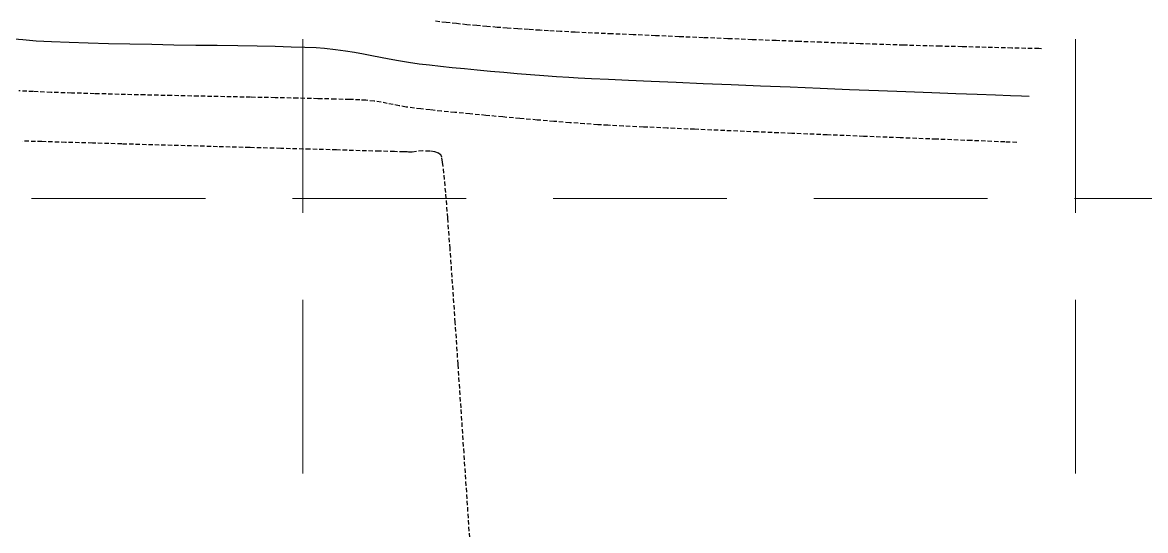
# Model space of a CAD drawing. Header units: inches. Extents: x 8135 to 11700, y -938 to 4760.
# Drawn here: x 10507.7 to 10636.9, y 4184.4 to 4242.9 of the extents above; entities that cross this region are included whole.
import ezdxf

# ---------------------------------------------------------------- set-up
doc = ezdxf.new("R2010")
doc.units = ezdxf.units.IN
doc.header["$MEASUREMENT"] = 0
doc.linetypes.add('DASHED', pattern=[0.75, 0.5, -0.25])
doc.linetypes.add('HIDDEN', pattern=[0.375, 0.25, -0.125])
doc.layers.add('EC', color=35, linetype='DASHED')
doc.layers.add('GRID', color=254, linetype='HIDDEN')

msp = doc.modelspace()

# ---------------------------------------------------------------- linework, layer by layer
at = {"layer": 'EC', "color": 35}
for p, q in [((10556.46, 4242.87), (10555.22, 4243.01)), ((10557.66, 4242.74), (10556.46, 4242.87)), ((10558.84, 4242.62), (10557.66, 4242.74)), ((10560, 4242.51), (10558.84, 4242.62)), ((10561.15, 4242.41), (10560, 4242.51)), ((10562.31, 4242.31), (10561.15, 4242.41)), ((10563.49, 4242.23), (10562.31, 4242.31)), ((10564.69, 4242.14), (10563.49, 4242.23)), ((10565.94, 4242.05), (10564.69, 4242.14)), ((10567.24, 4241.97), (10565.94, 4242.05)), ((10568.24, 4241.91), (10567.24, 4241.97)), ((10569.62, 4241.84), (10568.24, 4241.91)), ((10571.32, 4241.75), (10569.62, 4241.84)), ((10573.31, 4241.66), (10571.32, 4241.75)), ((10575.54, 4241.56), (10573.31, 4241.66)), ((10577.97, 4241.46), (10575.54, 4241.56)), ((10580.56, 4241.35), (10577.97, 4241.46)), ((10583.26, 4241.23), (10580.56, 4241.35)), ((10586.05, 4241.12), (10583.26, 4241.23)), ((10588.86, 4241.01), (10586.05, 4241.12)), ((10591.67, 4240.89), (10588.86, 4241.01)), ((10594.42, 4240.79), (10591.67, 4240.89)), ((10597.09, 4240.68), (10594.42, 4240.79)), ((10599.62, 4240.59), (10597.09, 4240.68)), ((10601.97, 4240.5), (10599.62, 4240.59)), ((10604.11, 4240.42), (10601.97, 4240.5)), ((10605.98, 4240.36), (10604.11, 4240.42)), ((10607.56, 4240.31), (10605.98, 4240.36)), ((10609.1, 4240.26), (10607.56, 4240.31)), ((10611.03, 4240.2), (10609.1, 4240.26)), ((10613.29, 4240.14), (10611.03, 4240.2)), ((10615.83, 4240.08), (10613.29, 4240.14)), ((10618.61, 4240.01), (10615.83, 4240.08)), ((10621.56, 4239.93), (10618.61, 4240.01)), ((10624.65, 4239.86), (10621.56, 4239.93)), ((10624.98, 4239.85), (10624.65, 4239.86)), ((10508.95, 4234.92), (10507.28, 4235)), ((10511, 4234.83), (10508.95, 4234.92)), ((10513.36, 4234.75), (10511, 4234.83)), ((10515.99, 4234.68), (10513.36, 4234.75)), ((10518.82, 4234.6), (10515.99, 4234.68)), ((10521.8, 4234.53), (10518.82, 4234.6)), ((10524.86, 4234.46), (10521.8, 4234.53)), ((10527.94, 4234.39), (10524.86, 4234.46)), ((10530.99, 4234.33), (10527.94, 4234.39)), ((10533.96, 4234.27), (10530.99, 4234.33)), ((10536.77, 4234.21), (10533.96, 4234.27)), ((10539.37, 4234.16), (10536.77, 4234.21)), ((10541.71, 4234.1), (10539.37, 4234.16)), ((10543.72, 4234.05), (10541.71, 4234.1)), ((10545.35, 4234.01), (10543.72, 4234.05)), ((10546.54, 4233.96), (10545.35, 4234.01)), ((10547.23, 4233.92), (10546.54, 4233.96)), ((10548.19, 4233.81), (10547.23, 4233.92)), ((10548.99, 4233.69), (10548.19, 4233.81)), ((10549.69, 4233.56), (10548.99, 4233.69)), ((10550.35, 4233.42), (10549.69, 4233.56)), ((10551.05, 4233.28), (10550.35, 4233.42)), ((10551.85, 4233.14), (10551.05, 4233.28)), ((10552.81, 4233.01), (10551.85, 4233.14)), ((10553.56, 4232.92), (10552.81, 4233.01)), ((10554.61, 4232.81), (10553.56, 4232.92)), ((10555.93, 4232.67), (10554.61, 4232.81)), ((10557.47, 4232.52), (10555.93, 4232.67)), ((10559.19, 4232.35), (10557.47, 4232.52)), ((10561.04, 4232.18), (10559.19, 4232.35)), ((10562.97, 4232), (10561.04, 4232.18)), ((10564.95, 4231.82), (10562.97, 4232)), ((10566.92, 4231.65), (10564.95, 4231.82)), ((10568.85, 4231.49), (10566.92, 4231.65)), ((10570.68, 4231.34), (10568.85, 4231.49)), ((10572.38, 4231.21), (10570.68, 4231.34)), ((10573.9, 4231.1), (10572.38, 4231.21)), ((10575.08, 4231.04), (10573.9, 4231.1)), ((10576.86, 4230.95), (10575.08, 4231.04)), ((10579.15, 4230.84), (10576.86, 4230.95)), ((10581.9, 4230.72), (10579.15, 4230.84)), ((10585.04, 4230.58), (10581.9, 4230.72)), ((10588.52, 4230.43), (10585.04, 4230.58)), ((10592.27, 4230.27), (10588.52, 4230.43)), ((10596.22, 4230.11), (10592.27, 4230.27)), ((10600.32, 4229.94), (10596.22, 4230.11)), ((10604.5, 4229.77), (10600.32, 4229.94)), ((10608.7, 4229.6), (10604.5, 4229.77)), ((10509.94, 4229.16), (10507.67, 4229.22)), ((10512.67, 4229.08), (10509.94, 4229.16)), ((10515.76, 4228.99), (10512.67, 4229.08)), ((10519.14, 4228.89), (10515.76, 4228.99)), ((10522.72, 4228.79), (10519.14, 4228.89)), ((10526.42, 4228.69), (10522.72, 4228.79)), ((10530.16, 4228.58), (10526.42, 4228.69)), ((10533.85, 4228.48), (10530.16, 4228.58)), ((10537.42, 4228.38), (10533.85, 4228.48)), ((10612.85, 4229.44), (10608.7, 4229.6)), ((10616.89, 4229.28), (10612.85, 4229.44)), ((10620.76, 4229.12), (10616.89, 4229.28)), ((10622.11, 4229.07), (10620.76, 4229.12)), ((10540.78, 4228.29), (10537.42, 4228.38)), ((10543.85, 4228.2), (10540.78, 4228.29)), ((10546.55, 4228.12), (10543.85, 4228.2)), ((10548.79, 4228.06), (10546.55, 4228.12)), ((10550.5, 4228.01), (10548.79, 4228.06)), ((10551.6, 4227.98), (10550.5, 4228.01)), ((10551.99, 4227.97), (10551.6, 4227.98)), ((10552.12, 4227.95), (10551.99, 4227.97)), ((10552.25, 4227.93), (10552.12, 4227.95)), ((10552.5, 4227.96), (10552.25, 4227.93)), ((10553.04, 4228.03), (10552.5, 4227.96)), ((10553.77, 4228.09), (10553.04, 4228.03)), ((10554.57, 4228.07), (10553.77, 4228.09)), ((10555.17, 4227.97), (10554.57, 4228.07)), ((10555.56, 4227.82), (10555.17, 4227.97)), ((10555.78, 4227.68), (10555.56, 4227.82)), ((10555.87, 4227.6), (10555.78, 4227.68)), ((10555.9, 4227.56), (10555.87, 4227.6)), ((10555.95, 4227.36), (10555.9, 4227.56)), ((10556.05, 4226.79), (10555.95, 4227.36)), ((10556.2, 4225.55), (10556.05, 4226.79)), ((10556.41, 4223.32), (10556.2, 4225.55)), ((10556.65, 4220.39), (10556.41, 4223.32)), ((10556.91, 4216.86), (10556.65, 4220.39)), ((10557.2, 4212.82), (10556.91, 4216.86)), ((10557.51, 4208.36), (10557.2, 4212.82)), ((10557.83, 4203.56), (10557.51, 4208.36)), ((10558.17, 4198.52), (10557.83, 4203.56)), ((10558.52, 4193.33), (10558.17, 4198.52)), ((10558.87, 4188.07), (10558.52, 4193.33)), ((10559.22, 4182.84), (10558.87, 4188.07))]:
    msp.add_line(p, q, dxfattribs=at)
at = {"layer": 'EC', "color": 35, "linetype": 'Continuous'}
for p, q in [((10507.75, 4240.86), (10506.29, 4241.01)), ((10509.27, 4240.74), (10507.75, 4240.86)), ((10511.06, 4240.64), (10509.27, 4240.74)), ((10513.07, 4240.56), (10511.06, 4240.64)), ((10515.27, 4240.49), (10513.07, 4240.56)), ((10517.62, 4240.42), (10515.27, 4240.49)), ((10520.07, 4240.37), (10517.62, 4240.42)), ((10522.58, 4240.32), (10520.07, 4240.37)), ((10525.12, 4240.28), (10522.58, 4240.32)), ((10527.64, 4240.24), (10525.12, 4240.28)), ((10530.11, 4240.21), (10527.64, 4240.24)), ((10532.48, 4240.17), (10530.11, 4240.21)), ((10534.72, 4240.14), (10532.48, 4240.17)), ((10536.78, 4240.1), (10534.72, 4240.14)), ((10538.62, 4240.05), (10536.78, 4240.1)), ((10540.21, 4240), (10538.62, 4240.05)), ((10541.51, 4239.94), (10540.21, 4240)), ((10542.46, 4239.87), (10541.51, 4239.94)), ((10543.72, 4239.74), (10542.46, 4239.87)), ((10544.87, 4239.58), (10543.72, 4239.74)), ((10545.93, 4239.41), (10544.87, 4239.58)), ((10546.94, 4239.22), (10545.93, 4239.41)), ((10547.92, 4239.03), (10546.94, 4239.22)), ((10548.9, 4238.84), (10547.92, 4239.03)), ((10549.91, 4238.64), (10548.9, 4238.84)), ((10550.97, 4238.45), (10549.91, 4238.64)), ((10552.12, 4238.26), (10550.97, 4238.45)), ((10553.37, 4238.09), (10552.12, 4238.26)), ((10554.53, 4237.95), (10553.37, 4238.09)), ((10555.79, 4237.8), (10554.53, 4237.95)), ((10557.14, 4237.66), (10555.79, 4237.8)), ((10558.56, 4237.52), (10557.14, 4237.66)), ((10560.03, 4237.38), (10558.56, 4237.52)), ((10561.55, 4237.24), (10560.03, 4237.38)), ((10563.08, 4237.1), (10561.55, 4237.24)), ((10564.63, 4236.98), (10563.08, 4237.1)), ((10566.17, 4236.85), (10564.63, 4236.98)), ((10567.68, 4236.74), (10566.17, 4236.85)), ((10569.15, 4236.63), (10567.68, 4236.74)), ((10570.57, 4236.54), (10569.15, 4236.63)), ((10571.64, 4236.47), (10570.57, 4236.54)), ((10573.18, 4236.39), (10571.64, 4236.47)), ((10575.13, 4236.3), (10573.18, 4236.39)), ((10577.43, 4236.19), (10575.13, 4236.3)), ((10580.05, 4236.08), (10577.43, 4236.19)), ((10582.93, 4235.95), (10580.05, 4236.08)), ((10586.02, 4235.82), (10582.93, 4235.95)), ((10589.27, 4235.69), (10586.02, 4235.82)), ((10592.64, 4235.55), (10589.27, 4235.69)), ((10596.06, 4235.41), (10592.64, 4235.55)), ((10599.5, 4235.27), (10596.06, 4235.41)), ((10602.89, 4235.14), (10599.5, 4235.27)), ((10606.2, 4235.01), (10602.89, 4235.14)), ((10609.37, 4234.88), (10606.2, 4235.01)), ((10612.35, 4234.77), (10609.37, 4234.88)), ((10615.09, 4234.66), (10612.35, 4234.77)), ((10617.55, 4234.57), (10615.09, 4234.66)), ((10619.66, 4234.49), (10617.55, 4234.57)), ((10621.39, 4234.43), (10619.66, 4234.49)), ((10622.68, 4234.39), (10621.39, 4234.43)), ((10623.53, 4234.36), (10622.68, 4234.39))]:
    msp.add_line(p, q, dxfattribs=at)
at = {"layer": 'GRID', "color": 252, "linetype": 'HIDDEN', "lineweight": 0, "ltscale": 80}
for p, q in [((10539.98, -489.03), (10539.98, 4667.09)), ((10628.87, -489.04), (10628.87, 4667.09)), ((8228.76, 4222.63), (11606.69, 4222.63))]:
    msp.add_line(p, q, dxfattribs=at)

doc.saveas('drawing.dxf')
